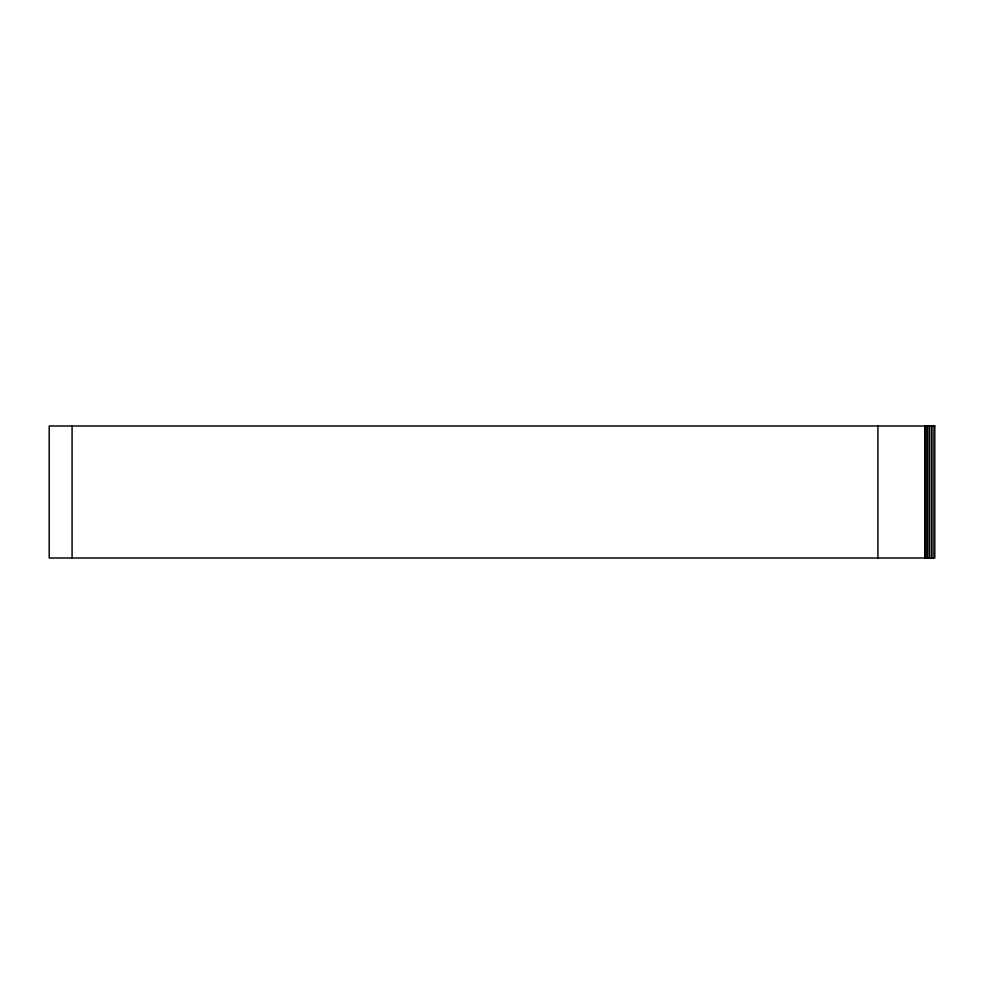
<?xml version="1.0" encoding="UTF-8"?>
<svg xmlns="http://www.w3.org/2000/svg" width="984" height="984" viewBox="0 0 984 984"><rect width="100%" height="100%" fill="white"/><g stroke="black" fill="none" stroke-linecap="round" stroke-linejoin="round"><path stroke-width="1.48" d="M933.041 425.998L933.041 558.002M931.282 425.998L931.282 558.002M929.302 425.998L929.302 558.002M927.543 425.998L927.543 558.002M925.895 425.998L925.895 558.002M925.341 425.998L925.341 558.002M925.009 425.998L925.009 558.002M877.925 425.998L877.925 558.002M72.078 425.998L72.078 558.002M934.8 425.998L49.2 425.998L49.2 558.002L934.8 558.002L934.8 425.998"/></g></svg>
